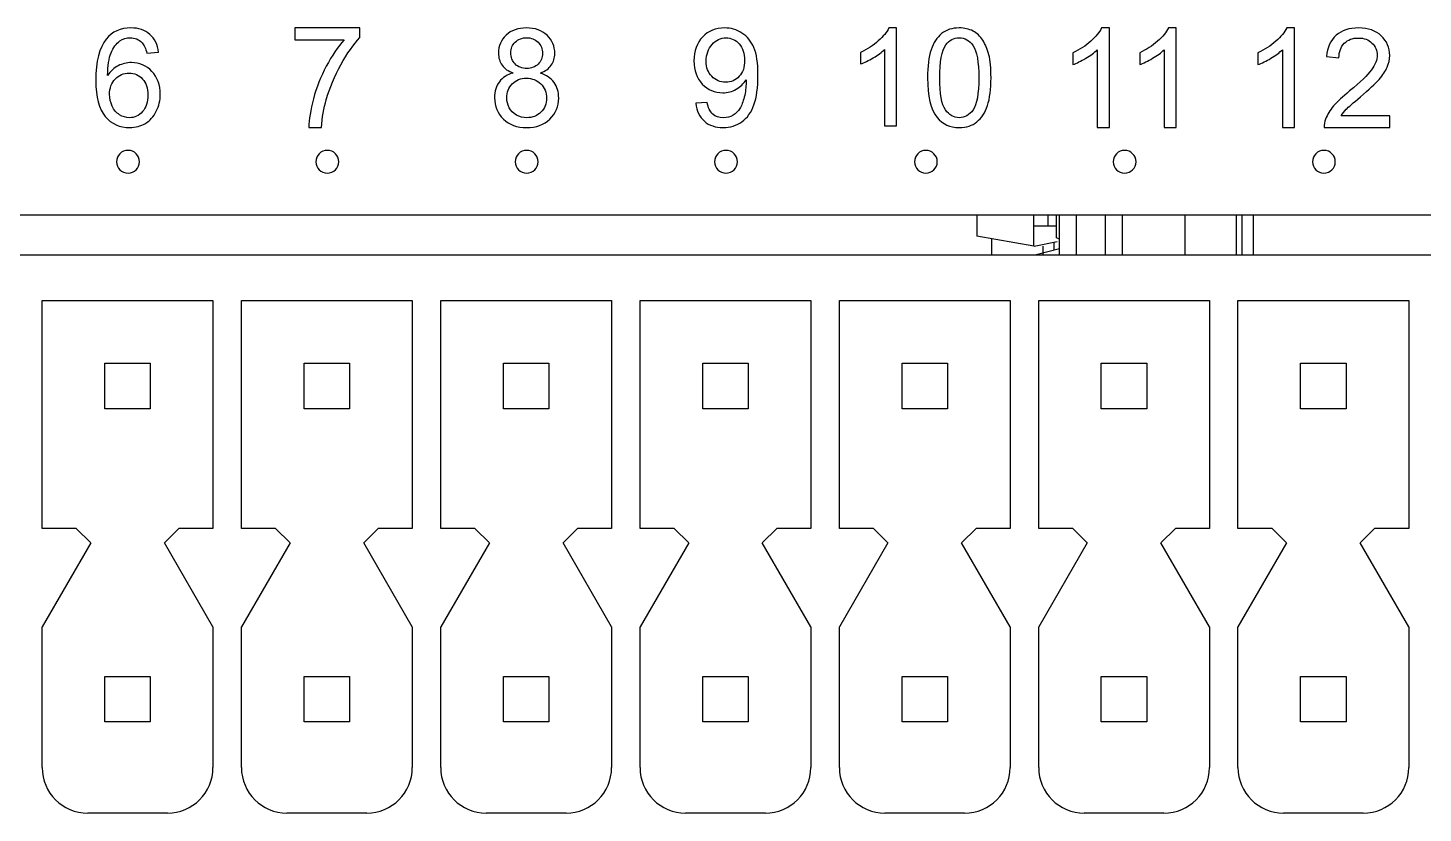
# Model space of a CAD drawing. Header units: millimetres. Extents: x 4086 to 8318, y 123 to 1549.
# Drawn here: x 7001.78 to 7026.28, y 1006.54 to 1020.33 of the extents above; entities that cross this region are included whole.
import ezdxf

# ---------------------------------------------------------------- set-up
doc = ezdxf.new("R2010")
doc.units = ezdxf.units.MM
doc.layers.add('20_ALL_FEATURES', color=7, linetype='Continuous')
doc.layers.add('layer 3', color=7, linetype='Continuous')

msp = doc.modelspace()

# ---------------------------------------------------------------- linework, layer by layer
at = {"layer": '20_ALL_FEATURES', "color": 7, "linetype": 'Continuous'}
for p, q in [((7051.583, 1017.042), (6976.483, 1017.042)), ((7018.445, 1017.042), (7018.445, 1016.67)), ((7019.445, 1016.494), (7019.445, 1017.042)), ((7019.695, 1017.042), (7019.695, 1016.854)), ((7019.845, 1016.642), (7019.845, 1017.042)), ((7019.895, 1016.342), (7019.895, 1017.042)), ((7020.195, 1016.342), (7020.195, 1017.042)), ((7020.705, 1016.342), (7020.705, 1017.042)), ((7021.005, 1016.342), (7021.005, 1017.042)), ((7022.106, 1016.342), (7022.106, 1017.042)), ((7023.005, 1016.342), (7023.005, 1017.042)), ((7023.105, 1016.342), (7023.105, 1017.042)), ((7023.305, 1016.342), (7023.305, 1017.042)), ((7019.445, 1016.854), (7019.845, 1016.854)), ((7019.445, 1016.494), (7018.445, 1016.67)), ((7018.705, 1016.624), (7018.705, 1016.342)), ((7019.455, 1016.494), (7019.858, 1016.58)), ((7019.805, 1016.427), (7019.805, 1016.568)), ((7019.895, 1016.617), (7019.845, 1016.642)), ((6977.082, 1016.342), (7050.982, 1016.342)), ((7019.895, 1016.451), (7019.488, 1016.342)), ((7019.605, 1016.494), (7019.605, 1016.342)), ((7002.032, 1011.542), (7002.032, 1015.542)), ((7002.032, 1015.542), (7005.032, 1015.542)), ((7005.032, 1015.542), (7005.032, 1011.542)), ((7005.532, 1011.542), (7005.532, 1015.542)), ((7005.532, 1015.542), (7008.532, 1015.542)), ((7008.532, 1015.542), (7008.532, 1011.542)), ((7009.032, 1011.542), (7009.032, 1015.542)), ((7009.032, 1015.542), (7012.032, 1015.542)), ((7012.032, 1015.542), (7012.032, 1011.542)), ((7012.532, 1011.542), (7012.532, 1015.542)), ((7012.532, 1015.542), (7015.532, 1015.542)), ((7015.532, 1015.542), (7015.532, 1011.542)), ((7016.032, 1011.542), (7016.032, 1015.542)), ((7016.032, 1015.542), (7019.032, 1015.542)), ((7019.032, 1015.542), (7019.032, 1011.542)), ((7019.532, 1011.542), (7019.532, 1015.542)), ((7019.532, 1015.542), (7022.532, 1015.542)), ((7022.532, 1015.542), (7022.532, 1011.542)), ((7023.032, 1011.542), (7023.032, 1015.542)), ((7023.032, 1015.542), (7026.032, 1015.542)), ((7026.032, 1015.542), (7026.032, 1011.542)), ((7003.132, 1013.642), (7003.132, 1014.442)), ((7003.132, 1014.442), (7003.932, 1014.442)), ((7003.932, 1014.442), (7003.932, 1013.642)), ((7006.632, 1013.642), (7006.632, 1014.442)), ((7006.632, 1014.442), (7007.432, 1014.442)), ((7007.432, 1014.442), (7007.432, 1013.642)), ((7010.132, 1013.642), (7010.132, 1014.442)), ((7010.132, 1014.442), (7010.932, 1014.442)), ((7010.932, 1014.442), (7010.932, 1013.642)), ((7013.632, 1013.642), (7013.632, 1014.442)), ((7013.632, 1014.442), (7014.432, 1014.442)), ((7014.432, 1014.442), (7014.432, 1013.642)), ((7017.132, 1013.642), (7017.132, 1014.442)), ((7017.132, 1014.442), (7017.932, 1014.442)), ((7017.932, 1014.442), (7017.932, 1013.642)), ((7020.632, 1013.642), (7020.632, 1014.442)), ((7020.632, 1014.442), (7021.432, 1014.442)), ((7021.432, 1014.442), (7021.432, 1013.642)), ((7024.132, 1013.642), (7024.132, 1014.442)), ((7024.132, 1014.442), (7024.932, 1014.442)), ((7024.932, 1014.442), (7024.932, 1013.642)), ((7003.932, 1013.642), (7003.132, 1013.642)), ((7007.432, 1013.642), (7006.632, 1013.642)), ((7010.932, 1013.642), (7010.132, 1013.642)), ((7014.432, 1013.642), (7013.632, 1013.642)), ((7017.932, 1013.642), (7017.132, 1013.642)), ((7021.432, 1013.642), (7020.632, 1013.642)), ((7024.932, 1013.642), (7024.132, 1013.642)), ((7002.632, 1011.542), (7002.032, 1011.542)), ((7002.632, 1011.542), (7002.886, 1011.288)), ((7004.179, 1011.288), (7004.432, 1011.542)), ((7005.032, 1011.542), (7004.432, 1011.542)), ((7006.132, 1011.542), (7005.532, 1011.542)), ((7006.132, 1011.542), (7006.386, 1011.288)), ((7007.679, 1011.288), (7007.932, 1011.542)), ((7008.532, 1011.542), (7007.932, 1011.542)), ((7009.632, 1011.542), (7009.032, 1011.542)), ((7009.632, 1011.542), (7009.886, 1011.288)), ((7011.179, 1011.288), (7011.432, 1011.542)), ((7012.032, 1011.542), (7011.432, 1011.542)), ((7013.132, 1011.542), (7012.532, 1011.542)), ((7013.132, 1011.542), (7013.386, 1011.288)), ((7014.679, 1011.288), (7014.932, 1011.542)), ((7015.532, 1011.542), (7014.932, 1011.542)), ((7016.632, 1011.542), (7016.032, 1011.542)), ((7016.632, 1011.542), (7016.886, 1011.288)), ((7018.179, 1011.288), (7018.432, 1011.542)), ((7019.032, 1011.542), (7018.432, 1011.542)), ((7020.132, 1011.542), (7019.532, 1011.542)), ((7020.132, 1011.542), (7020.386, 1011.288)), ((7021.679, 1011.288), (7021.932, 1011.542)), ((7022.532, 1011.542), (7021.932, 1011.542)), ((7023.632, 1011.542), (7023.032, 1011.542)), ((7023.632, 1011.542), (7023.886, 1011.288)), ((7025.179, 1011.288), (7025.432, 1011.542)), ((7026.032, 1011.542), (7025.432, 1011.542)), ((7002.886, 1011.288), (7002.032, 1009.81)), ((7005.032, 1009.81), (7004.179, 1011.288)), ((7006.386, 1011.288), (7005.532, 1009.81)), ((7008.532, 1009.81), (7007.679, 1011.288)), ((7009.886, 1011.288), (7009.032, 1009.81)), ((7012.032, 1009.81), (7011.179, 1011.288)), ((7013.386, 1011.288), (7012.532, 1009.81)), ((7015.532, 1009.81), (7014.679, 1011.288)), ((7016.886, 1011.288), (7016.032, 1009.81)), ((7019.032, 1009.81), (7018.179, 1011.288)), ((7020.386, 1011.288), (7019.532, 1009.81)), ((7022.532, 1009.81), (7021.679, 1011.288)), ((7023.886, 1011.288), (7023.032, 1009.81)), ((7026.032, 1009.81), (7025.179, 1011.288)), ((7002.032, 1007.342), (7002.032, 1009.81)), ((7005.032, 1009.81), (7005.032, 1007.342)), ((7005.532, 1007.342), (7005.532, 1009.81)), ((7008.532, 1009.81), (7008.532, 1007.342)), ((7009.032, 1007.342), (7009.032, 1009.81)), ((7012.032, 1009.81), (7012.032, 1007.342)), ((7012.532, 1007.342), (7012.532, 1009.81)), ((7015.532, 1009.81), (7015.532, 1007.342)), ((7016.032, 1007.342), (7016.032, 1009.81)), ((7019.032, 1009.81), (7019.032, 1007.342)), ((7019.532, 1007.342), (7019.532, 1009.81)), ((7022.532, 1009.81), (7022.532, 1007.342)), ((7023.032, 1007.342), (7023.032, 1009.81)), ((7026.032, 1009.81), (7026.032, 1007.342)), ((7003.132, 1008.142), (7003.132, 1008.942)), ((7003.132, 1008.942), (7003.932, 1008.942)), ((7003.932, 1008.942), (7003.932, 1008.142)), ((7006.632, 1008.142), (7006.632, 1008.942)), ((7006.632, 1008.942), (7007.432, 1008.942)), ((7007.432, 1008.942), (7007.432, 1008.142)), ((7010.132, 1008.142), (7010.132, 1008.942)), ((7010.132, 1008.942), (7010.932, 1008.942)), ((7010.932, 1008.942), (7010.932, 1008.142)), ((7013.632, 1008.142), (7013.632, 1008.942)), ((7013.632, 1008.942), (7014.432, 1008.942)), ((7014.432, 1008.942), (7014.432, 1008.142)), ((7017.132, 1008.142), (7017.132, 1008.942)), ((7017.132, 1008.942), (7017.932, 1008.942)), ((7017.932, 1008.942), (7017.932, 1008.142)), ((7020.632, 1008.142), (7020.632, 1008.942)), ((7020.632, 1008.942), (7021.432, 1008.942)), ((7021.432, 1008.942), (7021.432, 1008.142)), ((7024.132, 1008.142), (7024.132, 1008.942)), ((7024.132, 1008.942), (7024.932, 1008.942)), ((7024.932, 1008.942), (7024.932, 1008.142)), ((7003.932, 1008.142), (7003.132, 1008.142)), ((7007.432, 1008.142), (7006.632, 1008.142)), ((7010.932, 1008.142), (7010.132, 1008.142)), ((7014.432, 1008.142), (7013.632, 1008.142)), ((7017.932, 1008.142), (7017.132, 1008.142)), ((7021.432, 1008.142), (7020.632, 1008.142)), ((7024.932, 1008.142), (7024.132, 1008.142)), ((7004.232, 1006.542), (7002.832, 1006.542)), ((7007.732, 1006.542), (7006.332, 1006.542)), ((7011.232, 1006.542), (7009.832, 1006.542)), ((7014.732, 1006.542), (7013.332, 1006.542)), ((7018.232, 1006.542), (7016.832, 1006.542)), ((7021.732, 1006.542), (7020.332, 1006.542)), ((7025.232, 1006.542), (7023.832, 1006.542))]:
    msp.add_line(p, q, dxfattribs=at)
for centre, start, end in [((7002.832, 1007.342), 180, 270), ((7004.232, 1007.342), 270, 0), ((7006.332, 1007.342), 180, 270), ((7007.732, 1007.342), 270, 0), ((7009.832, 1007.342), 180, 270), ((7011.232, 1007.342), 270, 0), ((7013.332, 1007.342), 180, 270), ((7014.732, 1007.342), 270, 0), ((7016.832, 1007.342), 180, 270), ((7018.232, 1007.342), 270, 0), ((7020.332, 1007.342), 180, 270), ((7021.732, 1007.342), 270, 0), ((7023.832, 1007.342), 180, 270), ((7025.232, 1007.342), 270, 0)]:
    msp.add_arc(centre, 0.8, start, end, dxfattribs=at)
at = {"layer": 'layer 3'}
for points, knots in [([(7004.078, 1019.903), (7004.078, 1019.903), (7003.87, 1019.886), (7003.87, 1019.886), (7003.87, 1019.886), (7003.851, 1019.969), (7003.824, 1020.029), (7003.79, 1020.067), (7003.79, 1020.067), (7003.733, 1020.127), (7003.662, 1020.157), (7003.578, 1020.157), (7003.578, 1020.157), (7003.511, 1020.157), (7003.451, 1020.138), (7003.399, 1020.101), (7003.399, 1020.101), (7003.333, 1020.052), (7003.281, 1019.982), (7003.243, 1019.89), (7003.243, 1019.89), (7003.204, 1019.797), (7003.184, 1019.665), (7003.183, 1019.493), (7003.183, 1019.493), (7003.233, 1019.57), (7003.296, 1019.628), (7003.369, 1019.665), (7003.369, 1019.665), (7003.442, 1019.702), (7003.519, 1019.721), (7003.6, 1019.721), (7003.6, 1019.721), (7003.74, 1019.721), (7003.86, 1019.669), (7003.959, 1019.566), (7003.959, 1019.566), (7004.057, 1019.463), (7004.107, 1019.329), (7004.107, 1019.165), (7004.107, 1019.165), (7004.107, 1019.058), (7004.084, 1018.958), (7004.037, 1018.865), (7004.037, 1018.865), (7003.991, 1018.773), (7003.927, 1018.702), (7003.846, 1018.653), (7003.846, 1018.653), (7003.765, 1018.604), (7003.673, 1018.579), (7003.57, 1018.579), (7003.57, 1018.579), (7003.395, 1018.579), (7003.251, 1018.644), (7003.14, 1018.773), (7003.14, 1018.773), (7003.03, 1018.902), (7002.974, 1019.114), (7002.974, 1019.41), (7002.974, 1019.41), (7002.974, 1019.742), (7003.036, 1019.983), (7003.158, 1020.133), (7003.158, 1020.133), (7003.265, 1020.264), (7003.409, 1020.329), (7003.591, 1020.329), (7003.591, 1020.329), (7003.726, 1020.329), (7003.837, 1020.291), (7003.923, 1020.216), (7003.923, 1020.216), (7004.009, 1020.141), (7004.061, 1020.036), (7004.078, 1019.903)], [0, 0, 0, 0, 0.05, 0.05, 0.05, 0.05, 0.1, 0.1, 0.1, 0.1, 0.15, 0.15, 0.15, 0.15, 0.2, 0.2, 0.2, 0.2, 0.25, 0.25, 0.25, 0.25, 0.3, 0.3, 0.3, 0.3, 0.35, 0.35, 0.35, 0.35, 0.4, 0.4, 0.4, 0.4, 0.45, 0.45, 0.45, 0.45, 0.5, 0.5, 0.5, 0.5, 0.55, 0.55, 0.55, 0.55, 0.6, 0.6, 0.6, 0.6, 0.65, 0.65, 0.65, 0.65, 0.7, 0.7, 0.7, 0.7, 0.75, 0.75, 0.75, 0.75, 0.8, 0.8, 0.8, 0.8, 0.85, 0.85, 0.85, 0.85, 0.9, 0.9, 0.9, 0.9, 1, 1, 1, 1]), ([(7006.468, 1020.121), (7006.468, 1020.121), (7006.468, 1020.329), (7006.468, 1020.329), (7006.468, 1020.329), (7006.468, 1020.329), (7007.614, 1020.329), (7007.614, 1020.329), (7007.614, 1020.329), (7007.614, 1020.329), (7007.614, 1020.161), (7007.614, 1020.161), (7007.614, 1020.161), (7007.501, 1020.041), (7007.389, 1019.881), (7007.278, 1019.682), (7007.278, 1019.682), (7007.167, 1019.483), (7007.082, 1019.278), (7007.021, 1019.067), (7007.021, 1019.067), (7006.978, 1018.919), (7006.95, 1018.756), (7006.938, 1018.579), (7006.938, 1018.579), (7006.938, 1018.579), (7006.715, 1018.579), (7006.715, 1018.579), (7006.715, 1018.579), (7006.718, 1018.719), (7006.745, 1018.887), (7006.797, 1019.085), (7006.797, 1019.085), (7006.85, 1019.283), (7006.924, 1019.474), (7007.022, 1019.657), (7007.022, 1019.657), (7007.12, 1019.841), (7007.224, 1019.996), (7007.334, 1020.121), (7007.334, 1020.121), (7007.334, 1020.121), (7006.468, 1020.121), (7006.468, 1020.121)], [0, 0, 0, 0, 0.083333, 0.083333, 0.083333, 0.083333, 0.166667, 0.166667, 0.166667, 0.166667, 0.25, 0.25, 0.25, 0.25, 0.333333, 0.333333, 0.333333, 0.333333, 0.416667, 0.416667, 0.416667, 0.416667, 0.5, 0.5, 0.5, 0.5, 0.583333, 0.583333, 0.583333, 0.583333, 0.666667, 0.666667, 0.666667, 0.666667, 0.75, 0.75, 0.75, 0.75, 0.833333, 0.833333, 0.833333, 0.833333, 1, 1, 1, 1]), ([(7010.304, 1019.537), (7010.216, 1019.569), (7010.152, 1019.615), (7010.109, 1019.674), (7010.109, 1019.674), (7010.067, 1019.734), (7010.046, 1019.805), (7010.046, 1019.887), (7010.046, 1019.887), (7010.046, 1020.012), (7010.091, 1020.117), (7010.18, 1020.202), (7010.18, 1020.202), (7010.27, 1020.287), (7010.389, 1020.329), (7010.538, 1020.329), (7010.538, 1020.329), (7010.687, 1020.329), (7010.808, 1020.286), (7010.898, 1020.199), (7010.898, 1020.199), (7010.989, 1020.112), (7011.035, 1020.006), (7011.035, 1019.881), (7011.035, 1019.881), (7011.035, 1019.802), (7011.014, 1019.732), (7010.973, 1019.674), (7010.973, 1019.674), (7010.931, 1019.615), (7010.868, 1019.569), (7010.783, 1019.537), (7010.783, 1019.537), (7010.888, 1019.503), (7010.967, 1019.448), (7011.022, 1019.371), (7011.022, 1019.371), (7011.077, 1019.295), (7011.104, 1019.204), (7011.104, 1019.098), (7011.104, 1019.098), (7011.104, 1018.952), (7011.053, 1018.829), (7010.949, 1018.729), (7010.949, 1018.729), (7010.845, 1018.629), (7010.709, 1018.579), (7010.541, 1018.579), (7010.541, 1018.579), (7010.372, 1018.579), (7010.236, 1018.629), (7010.132, 1018.729), (7010.132, 1018.729), (7010.029, 1018.829), (7009.977, 1018.954), (7009.977, 1019.104), (7009.977, 1019.104), (7009.977, 1019.215), (7010.005, 1019.309), (7010.062, 1019.384), (7010.062, 1019.384), (7010.118, 1019.459), (7010.199, 1019.51), (7010.304, 1019.537)], [0, 0, 0, 0, 0.058824, 0.058824, 0.058824, 0.058824, 0.117647, 0.117647, 0.117647, 0.117647, 0.176471, 0.176471, 0.176471, 0.176471, 0.235294, 0.235294, 0.235294, 0.235294, 0.294118, 0.294118, 0.294118, 0.294118, 0.352941, 0.352941, 0.352941, 0.352941, 0.411765, 0.411765, 0.411765, 0.411765, 0.470588, 0.470588, 0.470588, 0.470588, 0.529412, 0.529412, 0.529412, 0.529412, 0.588235, 0.588235, 0.588235, 0.588235, 0.647059, 0.647059, 0.647059, 0.647059, 0.705882, 0.705882, 0.705882, 0.705882, 0.764706, 0.764706, 0.764706, 0.764706, 0.823529, 0.823529, 0.823529, 0.823529, 0.882353, 0.882353, 0.882353, 0.882353, 1, 1, 1, 1]), ([(7013.509, 1019.005), (7013.509, 1019.005), (7013.71, 1019.022), (7013.71, 1019.022), (7013.71, 1019.022), (7013.727, 1018.927), (7013.76, 1018.859), (7013.808, 1018.816), (7013.808, 1018.816), (7013.857, 1018.773), (7013.919, 1018.752), (7013.994, 1018.752), (7013.994, 1018.752), (7014.059, 1018.752), (7014.116, 1018.766), (7014.165, 1018.796), (7014.165, 1018.796), (7014.214, 1018.826), (7014.254, 1018.865), (7014.284, 1018.915), (7014.284, 1018.915), (7014.315, 1018.965), (7014.341, 1019.032), (7014.362, 1019.116), (7014.362, 1019.116), (7014.383, 1019.2), (7014.394, 1019.286), (7014.394, 1019.373), (7014.394, 1019.373), (7014.394, 1019.383), (7014.393, 1019.397), (7014.393, 1019.416), (7014.393, 1019.416), (7014.351, 1019.349), (7014.293, 1019.294), (7014.221, 1019.252), (7014.221, 1019.252), (7014.148, 1019.211), (7014.069, 1019.19), (7013.984, 1019.19), (7013.984, 1019.19), (7013.843, 1019.19), (7013.723, 1019.241), (7013.625, 1019.344), (7013.625, 1019.344), (7013.527, 1019.447), (7013.478, 1019.582), (7013.478, 1019.751), (7013.478, 1019.751), (7013.478, 1019.925), (7013.529, 1020.064), (7013.632, 1020.171), (7013.632, 1020.171), (7013.734, 1020.276), (7013.862, 1020.329), (7014.016, 1020.329), (7014.016, 1020.329), (7014.127, 1020.329), (7014.229, 1020.299), (7014.322, 1020.239), (7014.322, 1020.239), (7014.414, 1020.179), (7014.484, 1020.094), (7014.531, 1019.983), (7014.531, 1019.983), (7014.579, 1019.872), (7014.603, 1019.711), (7014.603, 1019.501), (7014.603, 1019.501), (7014.603, 1019.282), (7014.58, 1019.107), (7014.532, 1018.978), (7014.532, 1018.978), (7014.485, 1018.847), (7014.414, 1018.749), (7014.32, 1018.681), (7014.32, 1018.681), (7014.226, 1018.613), (7014.117, 1018.579), (7013.99, 1018.579), (7013.99, 1018.579), (7013.856, 1018.579), (7013.747, 1018.616), (7013.662, 1018.691), (7013.662, 1018.691), (7013.577, 1018.766), (7013.526, 1018.871), (7013.509, 1019.005)], [0, 0, 0, 0, 0.043478, 0.043478, 0.043478, 0.043478, 0.086957, 0.086957, 0.086957, 0.086957, 0.130435, 0.130435, 0.130435, 0.130435, 0.173913, 0.173913, 0.173913, 0.173913, 0.217391, 0.217391, 0.217391, 0.217391, 0.26087, 0.26087, 0.26087, 0.26087, 0.304348, 0.304348, 0.304348, 0.304348, 0.347826, 0.347826, 0.347826, 0.347826, 0.391304, 0.391304, 0.391304, 0.391304, 0.434783, 0.434783, 0.434783, 0.434783, 0.478261, 0.478261, 0.478261, 0.478261, 0.521739, 0.521739, 0.521739, 0.521739, 0.565217, 0.565217, 0.565217, 0.565217, 0.608696, 0.608696, 0.608696, 0.608696, 0.652174, 0.652174, 0.652174, 0.652174, 0.695652, 0.695652, 0.695652, 0.695652, 0.73913, 0.73913, 0.73913, 0.73913, 0.782609, 0.782609, 0.782609, 0.782609, 0.826087, 0.826087, 0.826087, 0.826087, 0.869565, 0.869565, 0.869565, 0.869565, 0.913043, 0.913043, 0.913043, 0.913043, 1, 1, 1, 1]), ([(7017.038, 1018.608), (7017.038, 1018.608), (7016.827, 1018.608), (7016.827, 1018.608), (7016.827, 1018.608), (7016.827, 1018.608), (7016.827, 1019.95), (7016.827, 1019.95), (7016.827, 1019.95), (7016.777, 1019.901), (7016.71, 1019.852), (7016.628, 1019.804), (7016.628, 1019.804), (7016.546, 1019.756), (7016.472, 1019.72), (7016.406, 1019.696), (7016.406, 1019.696), (7016.406, 1019.696), (7016.406, 1019.899), (7016.406, 1019.899), (7016.406, 1019.899), (7016.524, 1019.954), (7016.627, 1020.021), (7016.715, 1020.1), (7016.715, 1020.1), (7016.803, 1020.179), (7016.866, 1020.255), (7016.903, 1020.329), (7016.903, 1020.329), (7016.903, 1020.329), (7017.038, 1020.329), (7017.038, 1020.329), (7017.038, 1020.329), (7017.038, 1020.329), (7017.038, 1018.608), (7017.038, 1018.608)], [0, 0, 0, 0, 0.1, 0.1, 0.1, 0.1, 0.2, 0.2, 0.2, 0.2, 0.3, 0.3, 0.3, 0.3, 0.4, 0.4, 0.4, 0.4, 0.5, 0.5, 0.5, 0.5, 0.6, 0.6, 0.6, 0.6, 0.7, 0.7, 0.7, 0.7, 0.8, 0.8, 0.8, 0.8, 1, 1, 1, 1]), ([(7017.58, 1019.454), (7017.58, 1019.656), (7017.6, 1019.82), (7017.642, 1019.944), (7017.642, 1019.944), (7017.684, 1020.068), (7017.746, 1020.163), (7017.828, 1020.23), (7017.828, 1020.23), (7017.91, 1020.296), (7018.013, 1020.329), (7018.137, 1020.329), (7018.137, 1020.329), (7018.229, 1020.329), (7018.31, 1020.311), (7018.38, 1020.274), (7018.38, 1020.274), (7018.449, 1020.237), (7018.506, 1020.183), (7018.551, 1020.113), (7018.551, 1020.113), (7018.596, 1020.044), (7018.631, 1019.959), (7018.657, 1019.859), (7018.657, 1019.859), (7018.682, 1019.759), (7018.695, 1019.623), (7018.695, 1019.454), (7018.695, 1019.454), (7018.695, 1019.253), (7018.674, 1019.09), (7018.633, 1018.966), (7018.633, 1018.966), (7018.592, 1018.842), (7018.53, 1018.747), (7018.448, 1018.68), (7018.448, 1018.68), (7018.366, 1018.613), (7018.263, 1018.579), (7018.137, 1018.579), (7018.137, 1018.579), (7017.973, 1018.579), (7017.843, 1018.638), (7017.749, 1018.756), (7017.749, 1018.756), (7017.636, 1018.899), (7017.58, 1019.132), (7017.58, 1019.454)], [0, 0, 0, 0, 0.076923, 0.076923, 0.076923, 0.076923, 0.153846, 0.153846, 0.153846, 0.153846, 0.230769, 0.230769, 0.230769, 0.230769, 0.307692, 0.307692, 0.307692, 0.307692, 0.384615, 0.384615, 0.384615, 0.384615, 0.461538, 0.461538, 0.461538, 0.461538, 0.538462, 0.538462, 0.538462, 0.538462, 0.615385, 0.615385, 0.615385, 0.615385, 0.692308, 0.692308, 0.692308, 0.692308, 0.769231, 0.769231, 0.769231, 0.769231, 0.846154, 0.846154, 0.846154, 0.846154, 1, 1, 1, 1]), ([(7020.775, 1018.579), (7020.775, 1018.579), (7020.561, 1018.579), (7020.561, 1018.579), (7020.561, 1018.579), (7020.561, 1018.579), (7020.561, 1019.943), (7020.561, 1019.943), (7020.561, 1019.943), (7020.51, 1019.894), (7020.442, 1019.845), (7020.358, 1019.795), (7020.358, 1019.795), (7020.275, 1019.746), (7020.199, 1019.71), (7020.133, 1019.685), (7020.133, 1019.685), (7020.133, 1019.685), (7020.133, 1019.892), (7020.133, 1019.892), (7020.133, 1019.892), (7020.253, 1019.948), (7020.357, 1020.016), (7020.447, 1020.096), (7020.447, 1020.096), (7020.536, 1020.176), (7020.6, 1020.254), (7020.637, 1020.329), (7020.637, 1020.329), (7020.637, 1020.329), (7020.775, 1020.329), (7020.775, 1020.329), (7020.775, 1020.329), (7020.775, 1020.329), (7020.775, 1018.579), (7020.775, 1018.579)], [0, 0, 0, 0, 0.1, 0.1, 0.1, 0.1, 0.2, 0.2, 0.2, 0.2, 0.3, 0.3, 0.3, 0.3, 0.4, 0.4, 0.4, 0.4, 0.5, 0.5, 0.5, 0.5, 0.6, 0.6, 0.6, 0.6, 0.7, 0.7, 0.7, 0.7, 0.8, 0.8, 0.8, 0.8, 1, 1, 1, 1]), ([(7021.948, 1018.579), (7021.948, 1018.579), (7021.734, 1018.579), (7021.734, 1018.579), (7021.734, 1018.579), (7021.734, 1018.579), (7021.734, 1019.943), (7021.734, 1019.943), (7021.734, 1019.943), (7021.683, 1019.894), (7021.615, 1019.845), (7021.532, 1019.795), (7021.532, 1019.795), (7021.448, 1019.746), (7021.373, 1019.71), (7021.306, 1019.685), (7021.306, 1019.685), (7021.306, 1019.685), (7021.306, 1019.892), (7021.306, 1019.892), (7021.306, 1019.892), (7021.426, 1019.948), (7021.53, 1020.016), (7021.62, 1020.096), (7021.62, 1020.096), (7021.71, 1020.176), (7021.773, 1020.254), (7021.811, 1020.329), (7021.811, 1020.329), (7021.811, 1020.329), (7021.948, 1020.329), (7021.948, 1020.329), (7021.948, 1020.329), (7021.948, 1020.329), (7021.948, 1018.579), (7021.948, 1018.579)], [0, 0, 0, 0, 0.1, 0.1, 0.1, 0.1, 0.2, 0.2, 0.2, 0.2, 0.3, 0.3, 0.3, 0.3, 0.4, 0.4, 0.4, 0.4, 0.5, 0.5, 0.5, 0.5, 0.6, 0.6, 0.6, 0.6, 0.7, 0.7, 0.7, 0.7, 0.8, 0.8, 0.8, 0.8, 1, 1, 1, 1]), ([(7024.026, 1018.579), (7024.026, 1018.579), (7023.811, 1018.579), (7023.811, 1018.579), (7023.811, 1018.579), (7023.811, 1018.579), (7023.811, 1019.943), (7023.811, 1019.943), (7023.811, 1019.943), (7023.76, 1019.894), (7023.692, 1019.845), (7023.609, 1019.795), (7023.609, 1019.795), (7023.525, 1019.746), (7023.45, 1019.71), (7023.383, 1019.685), (7023.383, 1019.685), (7023.383, 1019.685), (7023.383, 1019.892), (7023.383, 1019.892), (7023.383, 1019.892), (7023.503, 1019.948), (7023.607, 1020.016), (7023.697, 1020.096), (7023.697, 1020.096), (7023.787, 1020.176), (7023.85, 1020.254), (7023.888, 1020.329), (7023.888, 1020.329), (7023.888, 1020.329), (7024.026, 1020.329), (7024.026, 1020.329), (7024.026, 1020.329), (7024.026, 1020.329), (7024.026, 1018.579), (7024.026, 1018.579)], [0, 0, 0, 0, 0.1, 0.1, 0.1, 0.1, 0.2, 0.2, 0.2, 0.2, 0.3, 0.3, 0.3, 0.3, 0.4, 0.4, 0.4, 0.4, 0.5, 0.5, 0.5, 0.5, 0.6, 0.6, 0.6, 0.6, 0.7, 0.7, 0.7, 0.7, 0.8, 0.8, 0.8, 0.8, 1, 1, 1, 1]), ([(7025.698, 1018.784), (7025.698, 1018.784), (7025.698, 1018.579), (7025.698, 1018.579), (7025.698, 1018.579), (7025.698, 1018.579), (7024.544, 1018.579), (7024.544, 1018.579), (7024.544, 1018.579), (7024.543, 1018.631), (7024.551, 1018.68), (7024.57, 1018.728), (7024.57, 1018.728), (7024.599, 1018.807), (7024.647, 1018.884), (7024.712, 1018.96), (7024.712, 1018.96), (7024.777, 1019.036), (7024.871, 1019.123), (7024.992, 1019.223), (7024.992, 1019.223), (7025.18, 1019.378), (7025.309, 1019.501), (7025.376, 1019.592), (7025.376, 1019.592), (7025.443, 1019.683), (7025.477, 1019.769), (7025.477, 1019.85), (7025.477, 1019.85), (7025.477, 1019.935), (7025.446, 1020.006), (7025.385, 1020.064), (7025.385, 1020.064), (7025.325, 1020.122), (7025.245, 1020.152), (7025.147, 1020.152), (7025.147, 1020.152), (7025.044, 1020.152), (7024.961, 1020.121), (7024.899, 1020.059), (7024.899, 1020.059), (7024.837, 1019.998), (7024.806, 1019.913), (7024.805, 1019.804), (7024.805, 1019.804), (7024.805, 1019.804), (7024.586, 1019.826), (7024.586, 1019.826), (7024.586, 1019.826), (7024.601, 1019.989), (7024.658, 1020.114), (7024.756, 1020.2), (7024.756, 1020.2), (7024.854, 1020.286), (7024.986, 1020.329), (7025.152, 1020.329), (7025.152, 1020.329), (7025.319, 1020.329), (7025.452, 1020.283), (7025.549, 1020.19), (7025.549, 1020.19), (7025.647, 1020.097), (7025.696, 1019.982), (7025.696, 1019.845), (7025.696, 1019.845), (7025.696, 1019.775), (7025.681, 1019.707), (7025.653, 1019.639), (7025.653, 1019.639), (7025.624, 1019.572), (7025.577, 1019.501), (7025.511, 1019.426), (7025.511, 1019.426), (7025.444, 1019.352), (7025.334, 1019.249), (7025.181, 1019.119), (7025.181, 1019.119), (7025.052, 1019.011), (7024.97, 1018.938), (7024.933, 1018.9), (7024.933, 1018.9), (7024.897, 1018.861), (7024.867, 1018.823), (7024.843, 1018.784), (7024.843, 1018.784), (7024.843, 1018.784), (7025.698, 1018.784), (7025.698, 1018.784)], [0, 0, 0, 0, 0.043478, 0.043478, 0.043478, 0.043478, 0.086957, 0.086957, 0.086957, 0.086957, 0.130435, 0.130435, 0.130435, 0.130435, 0.173913, 0.173913, 0.173913, 0.173913, 0.217391, 0.217391, 0.217391, 0.217391, 0.26087, 0.26087, 0.26087, 0.26087, 0.304348, 0.304348, 0.304348, 0.304348, 0.347826, 0.347826, 0.347826, 0.347826, 0.391304, 0.391304, 0.391304, 0.391304, 0.434783, 0.434783, 0.434783, 0.434783, 0.478261, 0.478261, 0.478261, 0.478261, 0.521739, 0.521739, 0.521739, 0.521739, 0.565217, 0.565217, 0.565217, 0.565217, 0.608696, 0.608696, 0.608696, 0.608696, 0.652174, 0.652174, 0.652174, 0.652174, 0.695652, 0.695652, 0.695652, 0.695652, 0.73913, 0.73913, 0.73913, 0.73913, 0.782609, 0.782609, 0.782609, 0.782609, 0.826087, 0.826087, 0.826087, 0.826087, 0.869565, 0.869565, 0.869565, 0.869565, 0.913043, 0.913043, 0.913043, 0.913043, 1, 1, 1, 1]), ([(7010.262, 1019.895), (7010.262, 1019.813), (7010.288, 1019.747), (7010.339, 1019.696), (7010.339, 1019.696), (7010.391, 1019.644), (7010.459, 1019.618), (7010.543, 1019.618), (7010.543, 1019.618), (7010.625, 1019.618), (7010.691, 1019.644), (7010.743, 1019.695), (7010.743, 1019.695), (7010.794, 1019.746), (7010.82, 1019.809), (7010.82, 1019.883), (7010.82, 1019.883), (7010.82, 1019.96), (7010.793, 1020.025), (7010.74, 1020.078), (7010.74, 1020.078), (7010.687, 1020.131), (7010.621, 1020.157), (7010.541, 1020.157), (7010.541, 1020.157), (7010.46, 1020.157), (7010.393, 1020.131), (7010.34, 1020.08), (7010.34, 1020.08), (7010.288, 1020.028), (7010.262, 1019.967), (7010.262, 1019.895)], [0, 0, 0, 0, 0.111111, 0.111111, 0.111111, 0.111111, 0.222222, 0.222222, 0.222222, 0.222222, 0.333333, 0.333333, 0.333333, 0.333333, 0.444444, 0.444444, 0.444444, 0.444444, 0.555556, 0.555556, 0.555556, 0.555556, 0.666667, 0.666667, 0.666667, 0.666667, 0.777778, 0.777778, 0.777778, 0.777778, 1, 1, 1, 1]), ([(7014.369, 1019.762), (7014.369, 1019.882), (7014.337, 1019.978), (7014.273, 1020.048), (7014.273, 1020.048), (7014.21, 1020.119), (7014.132, 1020.155), (7014.041, 1020.155), (7014.041, 1020.155), (7013.947, 1020.155), (7013.866, 1020.117), (7013.797, 1020.04), (7013.797, 1020.04), (7013.728, 1019.964), (7013.694, 1019.865), (7013.694, 1019.744), (7013.694, 1019.744), (7013.694, 1019.635), (7013.726, 1019.546), (7013.791, 1019.479), (7013.791, 1019.479), (7013.857, 1019.41), (7013.938, 1019.377), (7014.035, 1019.377), (7014.035, 1019.377), (7014.132, 1019.377), (7014.212, 1019.41), (7014.275, 1019.479), (7014.275, 1019.479), (7014.338, 1019.546), (7014.369, 1019.641), (7014.369, 1019.762)], [0, 0, 0, 0, 0.111111, 0.111111, 0.111111, 0.111111, 0.222222, 0.222222, 0.222222, 0.222222, 0.333333, 0.333333, 0.333333, 0.333333, 0.444444, 0.444444, 0.444444, 0.444444, 0.555556, 0.555556, 0.555556, 0.555556, 0.666667, 0.666667, 0.666667, 0.666667, 0.777778, 0.777778, 0.777778, 0.777778, 1, 1, 1, 1]), ([(7017.795, 1019.453), (7017.795, 1019.171), (7017.828, 1018.984), (7017.894, 1018.891), (7017.894, 1018.891), (7017.96, 1018.798), (7018.041, 1018.752), (7018.137, 1018.752), (7018.137, 1018.752), (7018.234, 1018.752), (7018.315, 1018.798), (7018.381, 1018.891), (7018.381, 1018.891), (7018.447, 1018.985), (7018.48, 1019.172), (7018.48, 1019.453), (7018.48, 1019.453), (7018.48, 1019.735), (7018.447, 1019.923), (7018.381, 1020.015), (7018.381, 1020.015), (7018.316, 1020.108), (7018.234, 1020.155), (7018.135, 1020.155), (7018.135, 1020.155), (7018.038, 1020.155), (7017.961, 1020.113), (7017.903, 1020.032), (7017.903, 1020.032), (7017.831, 1019.928), (7017.795, 1019.734), (7017.795, 1019.453)], [0, 0, 0, 0, 0.111111, 0.111111, 0.111111, 0.111111, 0.222222, 0.222222, 0.222222, 0.222222, 0.333333, 0.333333, 0.333333, 0.333333, 0.444444, 0.444444, 0.444444, 0.444444, 0.555556, 0.555556, 0.555556, 0.555556, 0.666667, 0.666667, 0.666667, 0.666667, 0.777778, 0.777778, 0.777778, 0.777778, 1, 1, 1, 1]), ([(7003.216, 1019.163), (7003.216, 1019.091), (7003.232, 1019.021), (7003.263, 1018.955), (7003.263, 1018.955), (7003.293, 1018.889), (7003.336, 1018.839), (7003.391, 1018.804), (7003.391, 1018.804), (7003.446, 1018.769), (7003.504, 1018.752), (7003.566, 1018.752), (7003.566, 1018.752), (7003.656, 1018.752), (7003.733, 1018.788), (7003.796, 1018.859), (7003.796, 1018.859), (7003.859, 1018.931), (7003.891, 1019.029), (7003.891, 1019.152), (7003.891, 1019.152), (7003.891, 1019.27), (7003.86, 1019.364), (7003.797, 1019.432), (7003.797, 1019.432), (7003.735, 1019.5), (7003.655, 1019.535), (7003.558, 1019.535), (7003.558, 1019.535), (7003.463, 1019.535), (7003.382, 1019.5), (7003.316, 1019.432), (7003.316, 1019.432), (7003.249, 1019.364), (7003.216, 1019.274), (7003.216, 1019.163)], [0, 0, 0, 0, 0.1, 0.1, 0.1, 0.1, 0.2, 0.2, 0.2, 0.2, 0.3, 0.3, 0.3, 0.3, 0.4, 0.4, 0.4, 0.4, 0.5, 0.5, 0.5, 0.5, 0.6, 0.6, 0.6, 0.6, 0.7, 0.7, 0.7, 0.7, 0.8, 0.8, 0.8, 0.8, 1, 1, 1, 1]), ([(7010.192, 1019.102), (7010.192, 1019.042), (7010.206, 1018.984), (7010.234, 1018.928), (7010.234, 1018.928), (7010.262, 1018.872), (7010.304, 1018.829), (7010.361, 1018.798), (7010.361, 1018.798), (7010.417, 1018.767), (7010.478, 1018.752), (7010.542, 1018.752), (7010.542, 1018.752), (7010.644, 1018.752), (7010.727, 1018.784), (7010.792, 1018.849), (7010.792, 1018.849), (7010.857, 1018.913), (7010.889, 1018.996), (7010.889, 1019.095), (7010.889, 1019.095), (7010.889, 1019.197), (7010.855, 1019.28), (7010.789, 1019.347), (7010.789, 1019.347), (7010.722, 1019.413), (7010.637, 1019.446), (7010.535, 1019.446), (7010.535, 1019.446), (7010.436, 1019.446), (7010.354, 1019.413), (7010.289, 1019.348), (7010.289, 1019.348), (7010.225, 1019.282), (7010.192, 1019.201), (7010.192, 1019.102)], [0, 0, 0, 0, 0.1, 0.1, 0.1, 0.1, 0.2, 0.2, 0.2, 0.2, 0.3, 0.3, 0.3, 0.3, 0.4, 0.4, 0.4, 0.4, 0.5, 0.5, 0.5, 0.5, 0.6, 0.6, 0.6, 0.6, 0.7, 0.7, 0.7, 0.7, 0.8, 0.8, 0.8, 0.8, 1, 1, 1, 1]), ([(7003.541, 1018.179), (7003.651, 1018.179), (7003.741, 1018.089), (7003.741, 1017.979), (7003.741, 1017.979), (7003.741, 1017.868), (7003.651, 1017.779), (7003.541, 1017.779), (7003.541, 1017.779), (7003.43, 1017.779), (7003.341, 1017.868), (7003.341, 1017.979), (7003.341, 1017.979), (7003.341, 1018.089), (7003.43, 1018.179), (7003.541, 1018.179)], [0, 0, 0, 0, 0.2, 0.2, 0.2, 0.2, 0.4, 0.4, 0.4, 0.4, 0.6, 0.6, 0.6, 0.6, 1, 1, 1, 1]), ([(7007.041, 1018.179), (7007.151, 1018.179), (7007.241, 1018.089), (7007.241, 1017.979), (7007.241, 1017.979), (7007.241, 1017.868), (7007.151, 1017.779), (7007.041, 1017.779), (7007.041, 1017.779), (7006.93, 1017.779), (7006.841, 1017.868), (7006.841, 1017.979), (7006.841, 1017.979), (7006.841, 1018.089), (7006.93, 1018.179), (7007.041, 1018.179)], [0, 0, 0, 0, 0.2, 0.2, 0.2, 0.2, 0.4, 0.4, 0.4, 0.4, 0.6, 0.6, 0.6, 0.6, 1, 1, 1, 1]), ([(7010.541, 1018.179), (7010.651, 1018.179), (7010.741, 1018.089), (7010.741, 1017.979), (7010.741, 1017.979), (7010.741, 1017.868), (7010.651, 1017.779), (7010.541, 1017.779), (7010.541, 1017.779), (7010.43, 1017.779), (7010.341, 1017.868), (7010.341, 1017.979), (7010.341, 1017.979), (7010.341, 1018.089), (7010.43, 1018.179), (7010.541, 1018.179)], [0, 0, 0, 0, 0.2, 0.2, 0.2, 0.2, 0.4, 0.4, 0.4, 0.4, 0.6, 0.6, 0.6, 0.6, 1, 1, 1, 1]), ([(7014.041, 1018.179), (7014.151, 1018.179), (7014.241, 1018.089), (7014.241, 1017.979), (7014.241, 1017.979), (7014.241, 1017.868), (7014.151, 1017.779), (7014.041, 1017.779), (7014.041, 1017.779), (7013.93, 1017.779), (7013.841, 1017.868), (7013.841, 1017.979), (7013.841, 1017.979), (7013.841, 1018.089), (7013.93, 1018.179), (7014.041, 1018.179)], [0, 0, 0, 0, 0.2, 0.2, 0.2, 0.2, 0.4, 0.4, 0.4, 0.4, 0.6, 0.6, 0.6, 0.6, 1, 1, 1, 1]), ([(7017.551, 1018.179), (7017.661, 1018.179), (7017.751, 1018.089), (7017.751, 1017.979), (7017.751, 1017.979), (7017.751, 1017.868), (7017.661, 1017.779), (7017.551, 1017.779), (7017.551, 1017.779), (7017.44, 1017.779), (7017.351, 1017.868), (7017.351, 1017.979), (7017.351, 1017.979), (7017.351, 1018.089), (7017.44, 1018.179), (7017.551, 1018.179)], [0, 0, 0, 0, 0.2, 0.2, 0.2, 0.2, 0.4, 0.4, 0.4, 0.4, 0.6, 0.6, 0.6, 0.6, 1, 1, 1, 1]), ([(7021.041, 1018.179), (7021.151, 1018.179), (7021.241, 1018.089), (7021.241, 1017.979), (7021.241, 1017.979), (7021.241, 1017.868), (7021.151, 1017.779), (7021.041, 1017.779), (7021.041, 1017.779), (7020.93, 1017.779), (7020.841, 1017.868), (7020.841, 1017.979), (7020.841, 1017.979), (7020.841, 1018.089), (7020.93, 1018.179), (7021.041, 1018.179)], [0, 0, 0, 0, 0.2, 0.2, 0.2, 0.2, 0.4, 0.4, 0.4, 0.4, 0.6, 0.6, 0.6, 0.6, 1, 1, 1, 1]), ([(7024.541, 1018.179), (7024.651, 1018.179), (7024.741, 1018.089), (7024.741, 1017.979), (7024.741, 1017.979), (7024.741, 1017.868), (7024.651, 1017.779), (7024.541, 1017.779), (7024.541, 1017.779), (7024.43, 1017.779), (7024.341, 1017.868), (7024.341, 1017.979), (7024.341, 1017.979), (7024.341, 1018.089), (7024.43, 1018.179), (7024.541, 1018.179)], [0, 0, 0, 0, 0.2, 0.2, 0.2, 0.2, 0.4, 0.4, 0.4, 0.4, 0.6, 0.6, 0.6, 0.6, 1, 1, 1, 1])]:
    msp.add_open_spline(points, degree=3, knots=knots, dxfattribs=at)

doc.saveas('drawing.dxf')
